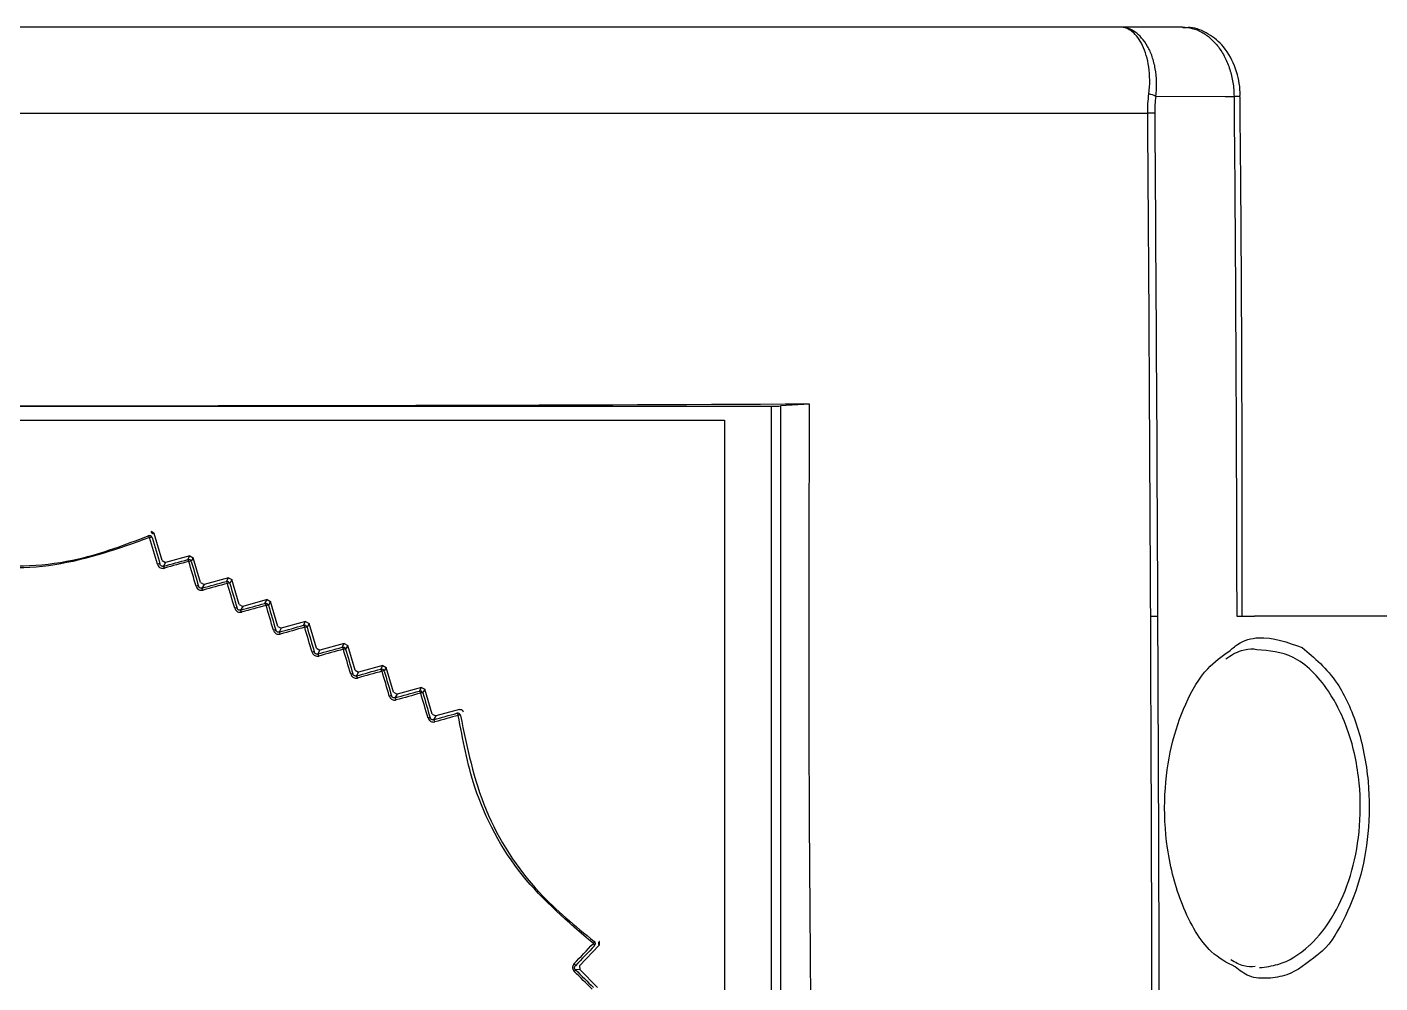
# Model space of a CAD drawing. Extents: x 9.3 to 87, y 1.1 to 68.8.
# Drawn here: x 38.183 to 40.103, y 11.722 to 13.079 of the extents above; entities that cross this region are included whole.
import ezdxf

# ---------------------------------------------------------------- set-up
doc = ezdxf.new("R2010")
doc.units = 0
doc.header["$MEASUREMENT"] = 0
doc.layers.add('OBJECT', color=7, linetype='CONTINUOUS')

msp = doc.modelspace()

# ---------------------------------------------------------------- linework, layer by layer
at = {"layer": 'OBJECT'}
for p, q in [((39.7338, 13.079), (38.1725, 13.079)), ((39.8224, 13.079), (39.7338, 13.079)), ((38.1725, 12.9566), (39.7731, 12.9566)), ((38.1725, 12.541), (39.2389, 12.541)), ((39.2389, 11.521), (39.2389, 12.541)), ((39.2933, 12.5437), (39.2519, 12.5412)), ((39.2519, 12.5412), (39.2519, 11.521)), ((37.1725, 12.521), (39.1725, 12.521)), ((39.1725, 12.521), (39.1725, 11.521)), ((38.3625, 12.3608), (38.3585, 12.3631)), ((38.3625, 12.3608), (38.3627, 12.3602)), ((38.3741, 12.3217), (38.3627, 12.3602)), ((38.4136, 12.3285), (38.379, 12.319)), ((38.4107, 12.3233), (38.4136, 12.3285)), ((38.4136, 12.3285), (38.4185, 12.3258)), ((38.3741, 12.3217), (38.379, 12.319)), ((38.379, 12.319), (38.3761, 12.3137)), ((38.4185, 12.3258), (38.4156, 12.3206)), ((38.4289, 12.2906), (38.4185, 12.3258)), ((38.4289, 12.2906), (38.4338, 12.2879)), ((38.4684, 12.2974), (38.4338, 12.2879)), ((38.4655, 12.2921), (38.4684, 12.2974)), ((38.4684, 12.2974), (38.4733, 12.2947)), ((38.4733, 12.2947), (38.4704, 12.2894)), ((38.4837, 12.2595), (38.4733, 12.2947)), ((38.4338, 12.2879), (38.4308, 12.2826)), ((38.4837, 12.2595), (38.4886, 12.2568)), ((38.4886, 12.2568), (38.4856, 12.2514)), ((38.5232, 12.2663), (38.4886, 12.2568)), ((38.5202, 12.261), (38.5232, 12.2663)), ((38.5232, 12.2663), (38.5281, 12.2636)), ((38.5281, 12.2636), (38.5251, 12.2583)), ((38.5384, 12.2284), (38.5281, 12.2636)), ((38.5779, 12.2352), (38.5433, 12.2257)), ((38.575, 12.2299), (38.5779, 12.2352)), ((38.5779, 12.2352), (38.5828, 12.2325)), ((38.5828, 12.2325), (38.5799, 12.2272)), ((38.5932, 12.1973), (38.5828, 12.2325)), ((39.7773, 12.2429), (39.7871, 12.243)), ((39.8994, 12.243), (39.9245, 12.243)), ((39.9344, 12.243), (39.9245, 12.243)), ((40.2546, 12.243), (39.9344, 12.243)), ((38.5384, 12.2284), (38.5433, 12.2257)), ((38.5433, 12.2257), (38.5404, 12.2203)), ((38.5932, 12.1973), (38.5981, 12.1945)), ((38.5981, 12.1945), (38.5951, 12.1892)), ((38.6327, 12.2041), (38.5981, 12.1945)), ((38.6298, 12.1988), (38.6327, 12.2041)), ((38.6327, 12.2041), (38.6376, 12.2013)), ((38.6376, 12.2013), (38.6347, 12.196)), ((38.648, 12.1661), (38.6376, 12.2013)), ((39.928, 12.195), (39.9234, 12.196)), ((38.648, 12.1661), (38.6529, 12.1634)), ((38.6529, 12.1634), (38.6499, 12.1581)), ((38.6875, 12.1729), (38.6529, 12.1634)), ((38.6846, 12.1677), (38.6875, 12.1729)), ((38.6875, 12.1729), (38.6924, 12.1702)), ((38.6924, 12.1702), (38.6895, 12.165)), ((38.7028, 12.135), (38.6924, 12.1702)), ((38.7423, 12.1418), (38.7077, 12.1323)), ((38.7394, 12.1366), (38.7423, 12.1418)), ((38.7423, 12.1418), (38.7472, 12.1391)), ((38.7472, 12.1391), (38.7443, 12.1339)), ((38.7576, 12.1039), (38.7472, 12.1391)), ((38.7028, 12.135), (38.7077, 12.1323)), ((38.7077, 12.1323), (38.7047, 12.127)), ((38.7576, 12.1039), (38.7625, 12.1012)), ((38.7625, 12.1012), (38.7595, 12.0959)), ((38.7963, 12.1105), (38.7625, 12.1012)), ((38.9668, 11.7468), (38.9945, 11.7759)), ((38.9948, 11.7763), (38.9945, 11.7759)), ((38.9948, 11.7763), (38.9948, 11.781)), ((38.9669, 11.7412), (38.9608, 11.7411)), ((38.9668, 11.7468), (38.9669, 11.7412)), ((38.9924, 11.716), (38.9669, 11.7412))]:
    msp.add_line(p, q, dxfattribs=at)
at = {"layer": 'OBJECT', "flags": 128}
for points in [[(39.7847, 12.9807), (39.883, 12.9806), (39.8956, 12.9805)], [(38.3601, 12.3544), (38.36, 12.3545), (38.3597, 12.3547), (38.3594, 12.3547), (38.3589, 12.3548), (38.3584, 12.3548), (38.3578, 12.3547), (38.3572, 12.3546), (38.3565, 12.3544)], [(38.3676, 12.3165), (38.3662, 12.3212), (38.3648, 12.326), (38.3635, 12.3307), (38.3621, 12.3355), (38.3607, 12.3402), (38.3593, 12.345), (38.3579, 12.3497), (38.3565, 12.3544)], [(38.3601, 12.3544), (38.3615, 12.3496), (38.3629, 12.3449), (38.3642, 12.3402), (38.3656, 12.3354), (38.367, 12.3307), (38.3684, 12.3259), (38.3698, 12.3212), (38.3712, 12.3165)], [(38.3761, 12.3137), (38.3804, 12.3149), (38.3847, 12.3161), (38.3891, 12.3173), (38.3934, 12.3185), (38.3977, 12.3197), (38.402, 12.3209), (38.4064, 12.3221), (38.4107, 12.3233)], [(38.4121, 12.3206), (38.4078, 12.3194), (38.4034, 12.3182), (38.3991, 12.317), (38.3948, 12.3158), (38.3904, 12.3146), (38.3861, 12.3134), (38.3818, 12.3122), (38.3774, 12.311)], [(38.4225, 12.2853), (38.4212, 12.2897), (38.4199, 12.2941), (38.4186, 12.2985), (38.4173, 12.303), (38.416, 12.3074), (38.4147, 12.3118), (38.4134, 12.3162), (38.4121, 12.3206)], [(38.4156, 12.3206), (38.4169, 12.3162), (38.4182, 12.3118), (38.4195, 12.3074), (38.4208, 12.3029), (38.422, 12.2985), (38.4233, 12.2941), (38.4246, 12.2897), (38.4259, 12.2853)], [(38.4308, 12.2826), (38.4352, 12.2838), (38.4395, 12.285), (38.4438, 12.2862), (38.4481, 12.2874), (38.4525, 12.2886), (38.4568, 12.2898), (38.4611, 12.2909), (38.4655, 12.2921)], [(38.4669, 12.2894), (38.4626, 12.2882), (38.4583, 12.287), (38.4539, 12.2858), (38.4496, 12.2846), (38.4453, 12.2834), (38.4409, 12.2822), (38.4366, 12.281), (38.4323, 12.2798)], [(38.4773, 12.2541), (38.476, 12.2585), (38.4747, 12.2629), (38.4734, 12.2673), (38.4721, 12.2718), (38.4708, 12.2762), (38.4695, 12.2806), (38.4682, 12.285), (38.4669, 12.2894)], [(38.4704, 12.2894), (38.4716, 12.285), (38.4729, 12.2806), (38.4742, 12.2762), (38.4755, 12.2718), (38.4768, 12.2674), (38.4781, 12.263), (38.4794, 12.2586), (38.4807, 12.2541)], [(38.4856, 12.2514), (38.4899, 12.2526), (38.4942, 12.2538), (38.4986, 12.255), (38.5029, 12.2562), (38.5072, 12.2574), (38.5116, 12.2586), (38.5159, 12.2598), (38.5202, 12.261)], [(38.5218, 12.2582), (38.5175, 12.257), (38.5131, 12.2558), (38.5088, 12.2546), (38.5045, 12.2534), (38.5001, 12.2522), (38.4958, 12.251), (38.4914, 12.2498), (38.4871, 12.2486)], [(38.5321, 12.2229), (38.5308, 12.2273), (38.5296, 12.2317), (38.5283, 12.2362), (38.527, 12.2406), (38.5257, 12.245), (38.5244, 12.2494), (38.5231, 12.2538), (38.5218, 12.2582)], [(38.5251, 12.2583), (38.5264, 12.2539), (38.5277, 12.2495), (38.529, 12.2451), (38.5303, 12.2407), (38.5316, 12.2362), (38.5329, 12.2318), (38.5342, 12.2274), (38.5355, 12.223)], [(38.5404, 12.2203), (38.5447, 12.2215), (38.549, 12.2227), (38.5534, 12.2239), (38.5577, 12.2251), (38.562, 12.2263), (38.5663, 12.2275), (38.5707, 12.2287), (38.575, 12.2299)], [(38.5766, 12.2271), (38.5723, 12.2259), (38.568, 12.2247), (38.5636, 12.2235), (38.5593, 12.2222), (38.555, 12.221), (38.5506, 12.2198), (38.5463, 12.2186), (38.542, 12.2174)], [(38.587, 12.1917), (38.5857, 12.1962), (38.5844, 12.2006), (38.5831, 12.205), (38.5818, 12.2094), (38.5805, 12.2138), (38.5792, 12.2182), (38.5779, 12.2226), (38.5766, 12.2271)], [(38.5799, 12.2272), (38.5812, 12.2228), (38.5825, 12.2183), (38.5838, 12.2139), (38.5851, 12.2095), (38.5864, 12.2051), (38.5876, 12.2007), (38.5889, 12.1963), (38.5902, 12.1919)], [(38.5951, 12.1892), (38.5995, 12.1904), (38.6038, 12.1916), (38.6081, 12.1928), (38.6125, 12.194), (38.6168, 12.1952), (38.6211, 12.1964), (38.6255, 12.1976), (38.6298, 12.1988)], [(38.6315, 12.1959), (38.6272, 12.1947), (38.6228, 12.1935), (38.6185, 12.1923), (38.6142, 12.1911), (38.6098, 12.1899), (38.6055, 12.1887), (38.6012, 12.1875), (38.5968, 12.1863)], [(38.6419, 12.1606), (38.6406, 12.165), (38.6393, 12.1694), (38.638, 12.1738), (38.6367, 12.1783), (38.6354, 12.1827), (38.6341, 12.1871), (38.6328, 12.1915), (38.6315, 12.1959)], [(38.6347, 12.196), (38.636, 12.1916), (38.6373, 12.1872), (38.6386, 12.1828), (38.6398, 12.1784), (38.6411, 12.174), (38.6424, 12.1696), (38.6437, 12.1652), (38.645, 12.1608)], [(38.6499, 12.1581), (38.6543, 12.1593), (38.6586, 12.1605), (38.6629, 12.1617), (38.6673, 12.1629), (38.6716, 12.1641), (38.6759, 12.1653), (38.6802, 12.1665), (38.6846, 12.1677)], [(38.6864, 12.1648), (38.6821, 12.1636), (38.6777, 12.1624), (38.6734, 12.1612), (38.669, 12.1599), (38.6647, 12.1587), (38.6604, 12.1575), (38.656, 12.1563), (38.6517, 12.1551)], [(38.6967, 12.1294), (38.6954, 12.1339), (38.6942, 12.1383), (38.6929, 12.1427), (38.6916, 12.1471), (38.6903, 12.1515), (38.689, 12.1559), (38.6877, 12.1604), (38.6864, 12.1648)], [(38.6895, 12.165), (38.6908, 12.1606), (38.6921, 12.1561), (38.6933, 12.1517), (38.6946, 12.1473), (38.6959, 12.1429), (38.6972, 12.1385), (38.6985, 12.1341), (38.6998, 12.1297)], [(38.7047, 12.127), (38.7091, 12.1282), (38.7134, 12.1294), (38.7177, 12.1306), (38.7221, 12.1318), (38.7264, 12.133), (38.7307, 12.1342), (38.735, 12.1354), (38.7394, 12.1366)], [(38.7413, 12.1336), (38.7369, 12.1324), (38.7326, 12.1312), (38.7283, 12.13), (38.7239, 12.1288), (38.7196, 12.1276), (38.7152, 12.1264), (38.7109, 12.1252), (38.7066, 12.124)], [(38.7516, 12.0983), (38.7503, 12.1028), (38.749, 12.1072), (38.7477, 12.1116), (38.7464, 12.116), (38.7451, 12.1204), (38.7439, 12.1248), (38.7426, 12.1292), (38.7413, 12.1336)], [(38.7443, 12.1339), (38.7456, 12.1295), (38.7469, 12.1251), (38.7481, 12.1207), (38.7494, 12.1163), (38.7507, 12.1119), (38.752, 12.1074), (38.7533, 12.103), (38.7546, 12.0986)], [(38.7595, 12.0959), (38.7637, 12.0971), (38.7678, 12.0982), (38.772, 12.0994), (38.7761, 12.1005), (38.7803, 12.1017), (38.7844, 12.1028), (38.7885, 12.104), (38.7927, 12.1051)], [(38.7946, 12.1021), (38.7905, 12.101), (38.7864, 12.0998), (38.7822, 12.0987), (38.7781, 12.0975), (38.7739, 12.0964), (38.7698, 12.0952), (38.7656, 12.094), (38.7614, 12.0929)], [(38.7946, 12.1021), (38.7944, 12.1028), (38.7942, 12.1034), (38.7939, 12.1039), (38.7936, 12.1044), (38.7934, 12.1047), (38.7931, 12.105), (38.7929, 12.1051), (38.7927, 12.1051)], [(38.959, 11.7498), (38.9624, 11.7533), (38.9659, 11.7569), (38.9693, 11.7605), (38.9727, 11.7641), (38.9761, 11.7676), (38.9795, 11.7712), (38.9829, 11.7748), (38.9863, 11.7784)], [(38.9881, 11.7752), (38.9846, 11.7717), (38.9812, 11.7681), (38.9778, 11.7645), (38.9744, 11.761), (38.971, 11.7574), (38.9676, 11.7538), (38.9642, 11.7502), (38.9608, 11.7467)], [(38.9881, 11.7752), (38.9881, 11.7754), (38.9881, 11.7757), (38.988, 11.776), (38.9878, 11.7764), (38.9876, 11.7769), (38.9872, 11.7773), (38.9868, 11.7778), (38.9863, 11.7784)], [(38.9848, 11.7133), (38.9816, 11.7164), (38.9784, 11.7196), (38.9752, 11.7228), (38.972, 11.7259), (38.9688, 11.7291), (38.9656, 11.7322), (38.9624, 11.7354), (38.9592, 11.7385)], [(38.9608, 11.7411), (38.9641, 11.7379), (38.9673, 11.7348), (38.9705, 11.7316), (38.9737, 11.7285), (38.9769, 11.7253), (38.9801, 11.7222), (38.9833, 11.719), (38.9865, 11.7159)]]:
    msp.add_lwpolyline(points, dxfattribs=at)
at = {"layer": 'OBJECT'}
for centre, radius, start, end in [((39.7696, 12.9523), 0.0321, 61.9371, 80.6941), ((39.8979, 12.94), 0.0406, 80.9738, 93.2694), ((39.7755, 12.5755), 0.3811, 88.8696, 90.3471), ((38.3563, 12.3532), 0.004, 16.4494, 114.705), ((38.3525, 12.3532), 0.00421, 17.2124, 60.3545), ((38.3694, 12.3129), 0.00401, 63.2312, 115.7939), ((38.3726, 12.3103), 0.00493, 8.8589, 44.5992), ((38.4118, 12.3194), 0.004, 16.4447, 105.3838), ((38.4075, 12.3199), 0.00462, 8.5166, 46.8912), ((38.4138, 12.3171), 0.00395, 63.2058, 115.5987), ((38.4665, 12.2883), 0.004, 16.4441, 105.3844), ((38.4626, 12.2888), 0.00443, 8.0338, 49.2001), ((38.4687, 12.2858), 0.00402, 65.0629, 115.2529), ((38.4242, 12.2816), 0.00408, 65.0563, 115.4472), ((38.4276, 12.2791), 0.00469, 8.3623, 46.9822), ((38.4791, 12.2503), 0.00416, 66.9883, 115.0632), ((38.4826, 12.248), 0.0045, 7.8886, 49.2505), ((38.5213, 12.2571), 0.004, 16.4483, 105.3802), ((38.5175, 12.2577), 0.00429, 7.6209, 51.3543), ((38.5235, 12.2545), 0.0041, 67.0102, 114.8795), ((38.5339, 12.219), 0.00427, 69.008, 114.676), ((38.5376, 12.2169), 0.00435, 7.4255, 51.417), ((38.5761, 12.226), 0.004, 16.4447, 105.3838), ((38.5725, 12.2265), 0.00417, 7.2045, 53.4282), ((38.5784, 12.2232), 0.0042, 69.0507, 114.4896), ((38.6308, 12.1949), 0.004, 16.4441, 105.3844), ((38.6275, 12.1954), 0.00408, 6.8327, 55.382), ((38.6333, 12.1919), 0.00434, 71.2049, 114.0792), ((38.5888, 12.1877), 0.0044, 71.1553, 114.2405), ((38.5926, 12.1858), 0.00424, 7.0236, 53.4465), ((38.6437, 12.1564), 0.00457, 73.3714, 113.7992), ((38.6476, 12.1547), 0.00414, 6.6319, 55.3985), ((38.6856, 12.1638), 0.004, 16.4511, 105.3803), ((38.6824, 12.1643), 0.004, 6.4673, 57.2602), ((38.6882, 12.1606), 0.0045, 73.4723, 113.6322), ((38.7404, 12.1327), 0.004, 16.4447, 105.3838), ((38.7373, 12.1332), 0.00394, 6.1305, 59.0291), ((38.6986, 12.1251), 0.00478, 75.7494, 113.3066), ((38.7025, 12.1236), 0.00407, 6.2752, 57.2356), ((38.7431, 12.1293), 0.00472, 75.862, 113.1449), ((38.7536, 12.0937), 0.00506, 78.2434, 112.7837), ((38.7937, 12.1013), 0.004, 6.5504, 105.3836), ((38.7957, 12.098), 0.00425, 61.3949, 103.9881), ((38.7575, 12.0925), 0.004, 5.9114, 59.0209), ((38.9833, 11.7812), 0.00421, 317.2218, 0.3597), ((38.9852, 11.778), 0.004, 316.4416, 54.7209), ((38.9568, 11.7464), 0.00401, 3.2396, 55.7853), ((38.9561, 11.7424), 0.00493, 308.8511, 344.5945)]:
    msp.add_arc(centre, radius, start, end, dxfattribs=at)
msp.add_ellipse((39.2389, 12.5415), major_axis=(0.015, 0), ratio=0.034921, start_param=4.712389, end_param=5.759587, dxfattribs=at)
for points, knots in [([(39.7748, 12.984), (39.7756, 12.9908), (39.776, 12.9973), (39.7759, 13.0101), (39.7755, 13.0163), (39.7738, 13.0281), (39.7726, 13.0336), (39.7696, 13.0438), (39.7678, 13.0486), (39.7637, 13.0571), (39.7614, 13.0608), (39.7565, 13.0673), (39.7539, 13.0701), (39.7484, 13.0745), (39.7456, 13.0762), (39.7398, 13.0784), (39.7367, 13.079), (39.7338, 13.079)], [0, 0, 0, 0, 0.125, 0.125, 0.25, 0.25, 0.375, 0.375, 0.5, 0.5, 0.625, 0.625, 0.75, 0.75, 0.875, 0.875, 1, 1, 1, 1]), ([(39.7847, 12.9807), (39.7856, 12.9875), (39.7859, 12.9943), (39.7856, 13.0073), (39.7849, 13.0138), (39.7828, 13.0259), (39.7813, 13.0316), (39.7776, 13.0422), (39.7753, 13.0472), (39.7703, 13.056), (39.7675, 13.06), (39.7615, 13.0668), (39.7583, 13.0697), (39.7517, 13.0743), (39.7482, 13.076), (39.7411, 13.0784), (39.7374, 13.079), (39.7338, 13.079)], [0, 0, 0, 0, 0.125, 0.125, 0.25, 0.25, 0.375, 0.375, 0.5, 0.5, 0.625, 0.625, 0.75, 0.75, 0.875, 0.875, 1, 1, 1, 1]), ([(39.8224, 13.079), (39.8318, 13.079), (39.8412, 13.0764), (39.8542, 13.0693), (39.8584, 13.0663), (39.8663, 13.0593), (39.87, 13.0552), (39.8768, 13.0463), (39.8799, 13.0412), (39.8853, 13.0306), (39.8876, 13.0248), (39.8915, 13.0128), (39.8929, 13.0066), (39.895, 12.9938), (39.8955, 12.9872), (39.8956, 12.9805)], [0, 0, 0, 0, 0.25, 0.25, 0.375, 0.375, 0.5, 0.5, 0.625, 0.625, 0.75, 0.75, 0.875, 0.875, 1, 1, 1, 1]), ([(39.904, 12.9801), (39.9041, 12.982), (39.9045, 12.9955), (39.8988, 13.0213), (39.8837, 13.0503), (39.8603, 13.0699), (39.839, 13.0791), (39.8263, 13.078), (39.8228, 13.0777)], [0, 0, 0, 0, 0.039622, 0.273629, 0.530094, 0.731273, 0.926651, 1, 1, 1, 1]), ([(39.9074, 12.243), (39.9072, 12.4278), (39.907, 12.6735), (39.9047, 12.9192), (39.9041, 12.9801)], [0, 0, 0, 0, 0.7521044, 1, 1, 1, 1]), ([(38.3565, 12.3544), (38.3124, 12.3387), (38.2241, 12.3071), (38.09, 12.3112), (38.0132, 12.3386), (37.9803, 12.3503)], [0, 0, 0, 0, 0.363639, 0.72762, 1, 1, 1, 1]), ([(37.9822, 12.3528), (38.0261, 12.3381), (38.114, 12.3088), (38.2467, 12.3157), (38.3221, 12.3445), (38.3546, 12.3569)], [0, 0, 0, 0, 0.362853, 0.726038, 1, 1, 1, 1]), ([(38.3585, 12.3631), (38.3585, 12.3631), (38.3585, 12.3629), (38.3586, 12.3625), (38.3588, 12.362), (38.3591, 12.3615), (38.3593, 12.3611), (38.3595, 12.361), (38.3596, 12.3608), (38.3597, 12.3608), (38.3598, 12.3607), (38.3598, 12.3607), (38.3599, 12.3607), (38.3599, 12.3607), (38.3599, 12.3606), (38.3599, 12.3606), (38.3599, 12.3606), (38.3599, 12.3606), (38.3599, 12.3606), (38.36, 12.3606), (38.36, 12.3606), (38.36, 12.3606), (38.36, 12.3606), (38.36, 12.3606), (38.36, 12.3606), (38.36, 12.3606), (38.36, 12.3606), (38.3601, 12.3605), (38.3602, 12.3605), (38.3605, 12.3604), (38.361, 12.3603), (38.3617, 12.3604), (38.3623, 12.3606), (38.3625, 12.3608), (38.3625, 12.3608)], [0, 0, 0, 0, 0.024365, 0.121825, 0.310977, 0.405464, 0.452691, 0.476305, 0.488116, 0.494026, 0.495988, 0.497304, 0.498186, 0.498779, 0.499177, 0.499446, 0.499627, 0.49975, 0.499835, 0.499915, 0.499955, 0.499985, 0.500005, 0.500025, 0.50005, 0.50009, 0.500216, 0.500792, 0.503078, 0.512204, 0.548696, 0.694651, 0.999856, 1, 1, 1, 1]), ([(38.3676, 12.3165), (38.368, 12.3156), (38.3686, 12.314), (38.3706, 12.312), (38.3731, 12.3109), (38.3754, 12.3106), (38.3769, 12.3109), (38.3774, 12.311)], [0, 0, 0, 0, 0.220303, 0.440931, 0.653572, 0.859043, 1, 1, 1, 1]), ([(38.3761, 12.3137), (38.3757, 12.3136), (38.3749, 12.3135), (38.3737, 12.3137), (38.3727, 12.3142), (38.3719, 12.315), (38.3714, 12.3158), (38.3712, 12.3163), (38.3712, 12.3165)], [0, 0, 0, 0, 0.183777, 0.368066, 0.543531, 0.722019, 0.919907, 1, 1, 1, 1]), ([(38.4225, 12.2853), (38.4228, 12.2844), (38.4234, 12.2828), (38.4254, 12.2809), (38.4278, 12.2797), (38.4302, 12.2794), (38.4317, 12.2797), (38.4323, 12.2798)], [0, 0, 0, 0, 0.218108, 0.436516, 0.647667, 0.853082, 1, 1, 1, 1]), ([(38.4308, 12.2826), (38.4304, 12.2825), (38.4297, 12.2823), (38.4285, 12.2826), (38.4274, 12.2831), (38.4266, 12.2839), (38.4261, 12.2847), (38.426, 12.2852), (38.4259, 12.2853)], [0, 0, 0, 0, 0.189869, 0.380412, 0.559426, 0.737656, 0.932066, 1, 1, 1, 1]), ([(38.4773, 12.2541), (38.4776, 12.2532), (38.4783, 12.2516), (38.4802, 12.2497), (38.4826, 12.2485), (38.485, 12.2482), (38.4865, 12.2485), (38.4871, 12.2486)], [0, 0, 0, 0, 0.215975, 0.432241, 0.642002, 0.847458, 1, 1, 1, 1]), ([(38.4856, 12.2514), (38.4852, 12.2513), (38.4844, 12.2512), (38.4832, 12.2514), (38.4821, 12.252), (38.4813, 12.2528), (38.4809, 12.2536), (38.4807, 12.254), (38.4807, 12.2541)], [0, 0, 0, 0, 0.196455, 0.39368, 0.576484, 0.75462, 0.945789, 1, 1, 1, 1]), ([(38.5321, 12.2229), (38.5325, 12.2221), (38.5331, 12.2204), (38.5351, 12.2185), (38.5374, 12.2174), (38.5399, 12.217), (38.5413, 12.2173), (38.542, 12.2174)], [0, 0, 0, 0, 0.21395, 0.428144, 0.636618, 0.842155, 1, 1, 1, 1]), ([(38.5404, 12.2203), (38.5399, 12.2202), (38.5391, 12.22), (38.5379, 12.2203), (38.5368, 12.2209), (38.536, 12.2218), (38.5356, 12.2225), (38.5355, 12.2229), (38.5355, 12.223)], [0, 0, 0, 0, 0.203524, 0.407868, 0.594661, 0.772832, 0.9609, 1, 1, 1, 1]), ([(39.8884, 12.1928), (39.8925, 12.1964), (39.9056, 12.2081), (39.9413, 12.2168), (39.9717, 12.2058), (39.9922, 12.1983)], [0, 0, 0, 0, 0.126033, 0.410489, 1, 1, 1, 1]), ([(39.8839, 12.1824), (39.8913, 12.1871), (39.9047, 12.1957), (39.9181, 12.1963), (39.9242, 12.1965)], [0, 0, 0, 0, 0.549551, 1, 1, 1, 1]), ([(39.9316, 11.744), (39.9404, 11.7451), (39.9647, 11.7479), (39.9888, 11.7628), (40.0155, 11.7875), (40.038, 11.8161), (40.0622, 11.8722), (40.0753, 11.937), (40.0755, 12.0096), (40.06, 12.0813), (40.0276, 12.1455), (39.9818, 12.1911), (39.9454, 12.1938), (39.928, 12.195)], [0, 0, 0, 0, 0.063551, 0.174867, 0.177866, 0.2774, 0.366196, 0.450775, 0.539961, 0.640709, 0.741556, 0.875837, 1, 1, 1, 1]), ([(39.9922, 12.1983), (40.0097, 12.1838), (40.0405, 12.1584), (40.0726, 12.0879), (40.0882, 12.0121), (40.0879, 11.9349), (40.0749, 11.8655), (40.0504, 11.8074), (40.0285, 11.7714), (40.0144, 11.7624), (40.0136, 11.7619)], [0, 0, 0, 0, 0.1893816, 0.332452, 0.4761744, 0.6036941, 0.724371, 0.8504815, 0.9911222, 1, 1, 1, 1]), ([(38.587, 12.1917), (38.5873, 12.1909), (38.588, 12.1893), (38.5899, 12.1874), (38.5923, 12.1862), (38.5947, 12.1858), (38.5962, 12.1861), (38.5968, 12.1863)], [0, 0, 0, 0, 0.211963, 0.424178, 0.631435, 0.837177, 1, 1, 1, 1]), ([(38.5951, 12.1892), (38.5947, 12.1891), (38.5939, 12.1889), (38.5926, 12.1892), (38.5915, 12.1899), (38.5907, 12.1907), (38.5904, 12.1914), (38.5902, 12.1918), (38.5902, 12.1919)], [0, 0, 0, 0, 0.211011, 0.423027, 0.613978, 0.7922, 0.977239, 1, 1, 1, 1]), ([(39.8971, 11.7451), (39.8856, 11.751), (39.8566, 11.7659), (39.8214, 11.8265), (39.799, 11.9076), (39.7953, 11.9882), (39.8052, 12.06), (39.8265, 12.1219), (39.8549, 12.1697), (39.8781, 12.1857), (39.8884, 12.1928)], [0, 0, 0, 0, 0.110921, 0.278178, 0.422402, 0.544804, 0.657356, 0.772097, 0.898028, 1, 1, 1, 1]), ([(38.6419, 12.1606), (38.6422, 12.1598), (38.6428, 12.1581), (38.6447, 12.1563), (38.6471, 12.1551), (38.6495, 12.1547), (38.651, 12.155), (38.6517, 12.1551)], [0, 0, 0, 0, 0.210084, 0.420345, 0.626496, 0.832526, 1, 1, 1, 1]), ([(38.6499, 12.1581), (38.6495, 12.158), (38.6487, 12.1578), (38.6473, 12.1581), (38.6462, 12.1588), (38.6454, 12.1597), (38.6452, 12.1604), (38.645, 12.1608)], [0, 0, 0, 0, 0.218974, 0.439083, 0.634309, 0.812619, 1, 1, 1, 1]), ([(38.6967, 12.1294), (38.6971, 12.1286), (38.6977, 12.127), (38.6996, 12.1251), (38.7019, 12.124), (38.7044, 12.1236), (38.7059, 12.1239), (38.7066, 12.124)], [0, 0, 0, 0, 0.208231, 0.416669, 0.621776, 0.828186, 1, 1, 1, 1]), ([(38.7047, 12.127), (38.7043, 12.1269), (38.7034, 12.1267), (38.7021, 12.1271), (38.7009, 12.1278), (38.7002, 12.1287), (38.6999, 12.1294), (38.6998, 12.1297)], [0, 0, 0, 0, 0.227312, 0.4559026, 0.6554454, 0.8337553, 1, 1, 1, 1]), ([(38.7516, 12.0983), (38.7519, 12.0975), (38.7526, 12.0959), (38.7545, 12.094), (38.7568, 12.0929), (38.7592, 12.0925), (38.7607, 12.0928), (38.7614, 12.0929)], [0, 0, 0, 0, 0.206469, 0.413095, 0.617264, 0.824165, 1, 1, 1, 1]), ([(38.7595, 12.0959), (38.7591, 12.0958), (38.7582, 12.0957), (38.7568, 12.096), (38.7557, 12.0968), (38.755, 12.0977), (38.7547, 12.0983), (38.7546, 12.0986)], [0, 0, 0, 0, 0.236027, 0.4735, 0.677495, 0.855651, 1, 1, 1, 1]), ([(38.9863, 11.7784), (38.9506, 11.8087), (38.8791, 11.8693), (38.8156, 11.9876), (38.8009, 12.0678), (38.7946, 12.1021)], [0, 0, 0, 0, 0.363639, 0.727621, 1, 1, 1, 1]), ([(38.7963, 12.1105), (38.7968, 12.1106), (38.7977, 12.1107), (38.799, 12.1104), (38.8001, 12.1096), (38.801, 12.1086), (38.8013, 12.1076), (38.8014, 12.1071), (38.8014, 12.1071)], [0, 0, 0, 0, 0.19432, 0.388624, 0.582898, 0.777203, 0.971501, 1, 1, 1, 1]), ([(38.7977, 12.1017), (38.807, 12.0564), (38.8256, 11.9656), (38.8979, 11.8541), (38.9605, 11.8032), (38.9875, 11.7812)], [0, 0, 0, 0, 0.362853, 0.726038, 1, 1, 1, 1]), ([(38.9948, 11.781), (38.9948, 11.781), (38.9947, 11.7809), (38.9944, 11.7806), (38.994, 11.7802), (38.9937, 11.7796), (38.9935, 11.7793), (38.9935, 11.779), (38.9934, 11.7788), (38.9934, 11.7787), (38.9934, 11.7787), (38.9934, 11.7786), (38.9934, 11.7786), (38.9934, 11.7786), (38.9934, 11.7785), (38.9934, 11.7785), (38.9934, 11.7785), (38.9934, 11.7785), (38.9934, 11.7785), (38.9934, 11.7785), (38.9934, 11.7784), (38.9934, 11.7784), (38.9934, 11.7784), (38.9934, 11.7784), (38.9934, 11.7784), (38.9934, 11.7784), (38.9934, 11.7784), (38.9934, 11.7783), (38.9934, 11.7782), (38.9935, 11.7779), (38.9936, 11.7774), (38.9941, 11.7768), (38.9944, 11.7765), (38.9948, 11.7763), (38.9948, 11.7763)], [0, 0, 0, 0, 0.024365, 0.121825, 0.310977, 0.405464, 0.452691, 0.476305, 0.488116, 0.494026, 0.495988, 0.497304, 0.498186, 0.498779, 0.499177, 0.499446, 0.499627, 0.49975, 0.499835, 0.499915, 0.499954, 0.499985, 0.500005, 0.500026, 0.50005, 0.50009, 0.500216, 0.500792, 0.503078, 0.512204, 0.548696, 0.694651, 0.999856, 1, 1, 1, 1]), ([(39.9258, 11.7455), (39.9204, 11.7453), (39.9088, 11.7449), (39.8972, 11.7515), (39.891, 11.755)], [0, 0, 0, 0, 0.469052, 1, 1, 1, 1]), ([(40.0136, 11.7619), (39.9995, 11.7505), (39.9771, 11.7325), (39.953, 11.7299), (39.9442, 11.7289)], [0, 0, 0, 0, 0.62982, 1, 1, 1, 1]), ([(38.959, 11.7498), (38.9585, 11.7491), (38.9574, 11.7476), (38.9567, 11.7449), (38.9569, 11.7422), (38.9578, 11.74), (38.9588, 11.739), (38.9592, 11.7385)], [0, 0, 0, 0, 0.220288, 0.440937, 0.653573, 0.859052, 1, 1, 1, 1]), ([(38.9608, 11.7411), (38.9606, 11.7414), (38.9601, 11.7419), (38.9597, 11.7431), (38.9596, 11.7442), (38.9599, 11.7454), (38.9603, 11.7462), (38.9607, 11.7466), (38.9608, 11.7467)], [0, 0, 0, 0, 0.183808, 0.36808, 0.543553, 0.722018, 0.919928, 1, 1, 1, 1]), ([(39.9442, 11.7289), (39.9349, 11.7288), (39.9187, 11.7285), (39.9036, 11.7401), (39.8971, 11.7451)], [0, 0, 0, 0, 0.5663886, 1, 1, 1, 1])]:
    msp.add_open_spline(points, degree=3, knots=knots, dxfattribs=at)
for points in [[(39.7731, 12.9566), (39.7731, 12.9659), (39.7736, 12.9751), (39.7748, 12.984)], [(39.7847, 12.9807), (39.7835, 12.9728), (39.7829, 12.9648), (39.783, 12.9565)], [(39.8956, 12.9805), (39.8978, 12.7347), (39.899, 12.4888), (39.8994, 12.243)], [(39.7773, 12.2429), (39.7762, 12.4808), (39.7749, 12.7187), (39.7731, 12.9566)], [(39.783, 12.9565), (39.7847, 12.7187), (39.7861, 12.4809), (39.7871, 12.243)], [(39.2933, 12.5437), (38.9216, 12.5419), (38.548, 12.541), (38.1725, 12.541)], [(39.2971, 11.521), (39.2926, 11.8625), (39.2914, 12.2034), (39.2933, 12.5437)], [(39.7799, 11.3477), (39.7794, 11.646), (39.7786, 11.9445), (39.7773, 12.2429)], [(39.7871, 12.243), (39.7884, 11.9446), (39.7893, 11.6462), (39.7897, 11.3479)]]:
    msp.add_open_spline(points, degree=3, dxfattribs=at)

doc.saveas('drawing.dxf')
